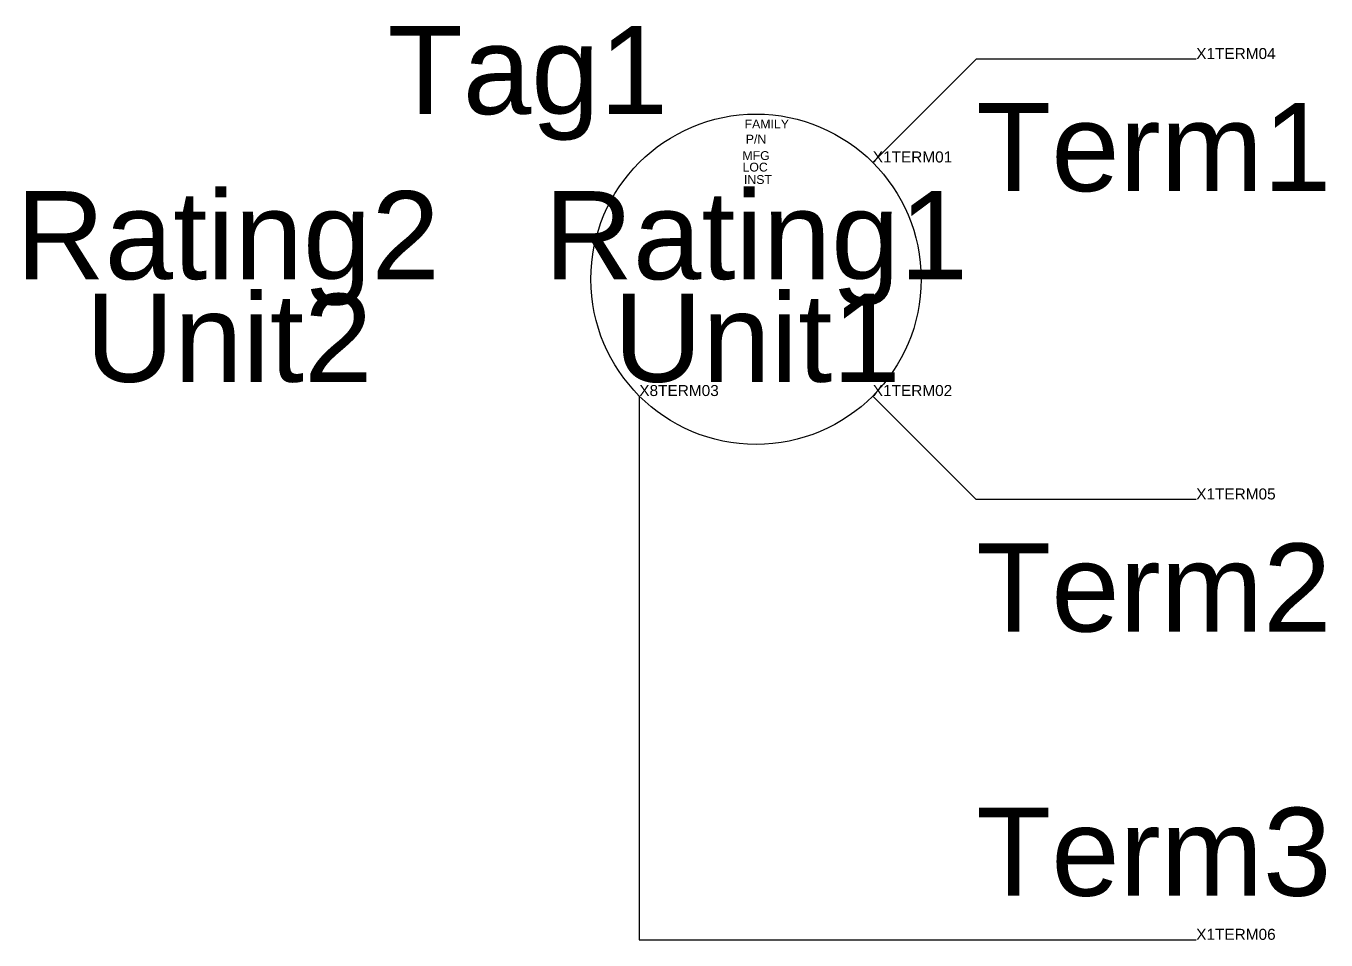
# Model space of a CAD drawing. Header units: inches. Extents: x -3.88 to 0.15, y -1 to 0.04.
# Drawn here: x -1.329 to 0.147, y -1 to 0.038 of the extents above; entities outside this region: 3.
import ezdxf
from ezdxf.enums import TextEntityAlignment as Align

# ---------------------------------------------------------------- set-up
doc = ezdxf.new("R2010")
doc.units = ezdxf.units.IN
doc.header["$MEASUREMENT"] = 0
doc.layers.add('WIRES', color=7, linetype='Continuous')
doc.styles.add('INERCONNECT TABLES', font='arial.ttf', dxfattribs={"height": 0.1})
doc.styles.add('WD', font='arial.ttf', dxfattribs={"height": 1})

msp = doc.modelspace()

# ---------------------------------------------------------------- linework, layer by layer
msp.add_circle((-0.5, -0.25), 0.1875)
at = {"layer": 'WIRES'}
for p, q in [((-0.3674, -0.1174), (-0.25, 0)), ((0, 0), (-0.25, 0)), ((-0.6326, -0.3826), (-0.6326, -1)), ((-0.25, -0.5), (-0.3674, -0.3826)), ((0, -0.5), (-0.25, -0.5)), ((-0.6326, -1), (0, -1))]:
    msp.add_line(p, q, dxfattribs=at)

# ---------------------------------------------------------------- texts
at = {"style": 'INERCONNECT TABLES', "flags": 8}
for tag, text, p in [('Tag1', 'MTR', (-0.6, -0.0125)), ('Desc1', '', (-3.5, -0.35)), ('Desc2', '', (-3.5, -0.5)), ('Desc3', '', (-3.5, -0.65))]:
    msp.add_attdef(tag, text=text, height=0.1, dxfattribs=at).set_placement(p, align=Align.MIDDLE_RIGHT)
at = {"style": 'WD', "flags": 9}
for tag, p in [('X1TERM04', (0, 0)), ('X1TERM01', (-0.3674, -0.1174)), ('X8TERM03', (-0.6326, -0.3826)), ('X1TERM02', (-0.3674, -0.3826)), ('X1TERM05', (0, -0.5)), ('X1TERM06', (0, -1))]:
    msp.add_attdef(tag, p, '', height=0.0125, dxfattribs=at)
at = {"linetype": 'Continuous', "style": 'INERCONNECT TABLES', "flags": 8}
for tag, p in [('Term1', (-0.25, -0.05)), ('Term2', (-0.25, -0.55)), ('Term3', (-0.25, -0.85))]:
    msp.add_attdef(tag, text='', height=0.1, dxfattribs=at).set_placement(p, align=Align.TOP_LEFT)
for tag, text, height, style, flags, p in [('FAMILY', 'MTR', 0.01, 'WD', 9, (-0.4878, -0.0787)), ('Rating2', '', 0.1, 'INERCONNECT TABLES', 8, (-1.1, -0.25)), ('Rating1', '', 0.1, 'INERCONNECT TABLES', 8, (-0.5, -0.25))]:
    msp.add_attdef(tag, text=text, height=height, dxfattribs=dict(style=style, flags=flags)).set_placement(p, align=Align.CENTER)
at = {"linetype": 'Continuous', "style": 'WD', "flags": 9}
for tag, p in [('P/N', (-0.5, -0.0907)), ('MFG', (-0.5, -0.1096))]:
    msp.add_attdef(tag, text='', height=0.01, dxfattribs=at).set_placement(p, align=Align.MIDDLE)
msp.add_attdef('LOC', text='', height=0.01, dxfattribs=at).set_placement((-0.501, -0.1277), align=Align.CENTER)
msp.add_attdef('INST', (-0.5137, -0.1418), '', height=0.01, dxfattribs=at)
at = {"style": 'INERCONNECT TABLES', "flags": 8}
for tag, text, p in [('Unit2', '', (-1.0988, -0.2665)), ('Unit1', 'HP', (-0.4988, -0.2665))]:
    msp.add_attdef(tag, text=text, height=0.1, dxfattribs=at).set_placement(p, align=Align.TOP_CENTER)

doc.saveas('drawing.dxf')
